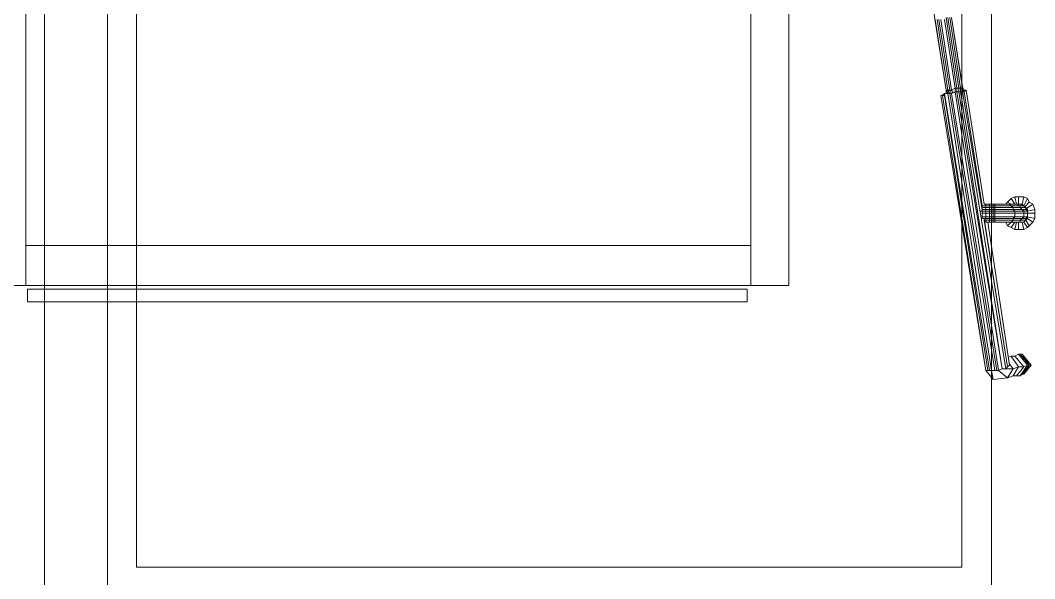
# Model space of a CAD drawing. Header units: inches. Extents: x 2013 to 15569, y -2551 to 2524.
# Drawn here: x 3736 to 3824.7, y 1940.5 to 1989.3 of the extents above; entities that cross this region are included whole.
import ezdxf

# ---------------------------------------------------------------- set-up
doc = ezdxf.new("R2010")
doc.units = ezdxf.units.IN
doc.header["$MEASUREMENT"] = 0
doc.layers.add('A-ELEV-PATT', color=8, linetype='Continuous', lineweight=18)
doc.layers.add('A-FURN', color=8, linetype='Continuous', lineweight=18)

msp = doc.modelspace()

# ---------------------------------------------------------------- linework, layer by layer
at = {"layer": 'A-ELEV-PATT'}
for p, q in [((3738.148, 1827.342), (3738.148, 2037.7)), ((3743.646, 1827.342), (3743.646, 2037.7)), ((3746.197, 1941.491), (3746.197, 2034.491)), ((3818.306, 1941.491), (3818.306, 2034.491))]:
    msp.add_line(p, q, dxfattribs=at)
at = {"layer": 'A-FURN'}
for p, q in [((3820.897, 2037.7), (3820.897, 1827.342)), ((3746.197, 1941.491), (3818.306, 1941.491))]:
    msp.add_line(p, q, dxfattribs=at)
at = {"layer": 'A-FURN', "lineweight": 0}
for p, q in [((3736.52, 1966.111), (3736.52, 2035.7)), ((3736.52, 2035.7), (3736.52, 1966.111)), ((3799.881, 2035.7), (3799.881, 1966.111)), ((3799.881, 1966.111), (3799.881, 2035.7)), ((3803.201, 1966.111), (3803.201, 2035.7)), ((3803.201, 2035.7), (3803.201, 1966.111)), ((3815.049, 1995.529), (3816.001, 1989.205)), ((3816.948, 1983.193), (3816.001, 1989.363)), ((3817.106, 1983.193), (3816.159, 1989.363)), ((3817.106, 1983.193), (3816.159, 1989.363)), ((3817.264, 1983.193), (3816.317, 1989.363)), ((3817.422, 1983.193), (3816.475, 1989.363)), ((3817.737, 1983.35), (3816.79, 1989.363)), ((3817.895, 1983.35), (3816.948, 1989.521)), ((3818.053, 1983.35), (3817.106, 1989.521)), ((3818.211, 1983.35), (3817.264, 1989.521)), ((3818.369, 1983.35), (3817.422, 1989.521)), ((3817.422, 1989.521), (3818.369, 1983.508)), ((3818.369, 1983.508), (3817.422, 1989.521)), ((3816.001, 1989.205), (3816.948, 1983.193)), ((3817.106, 1982.877), (3816.948, 1983.193)), ((3816.948, 1983.193), (3817.106, 1983.193)), ((3816.948, 1983.193), (3816.948, 1982.877)), ((3817.106, 1982.877), (3817.106, 1983.193)), ((3817.264, 1982.877), (3817.106, 1983.193)), ((3817.106, 1983.193), (3817.264, 1983.193)), ((3817.422, 1982.877), (3817.264, 1983.193)), ((3817.264, 1983.193), (3817.422, 1983.193)), ((3817.422, 1983.193), (3817.737, 1983.35)), ((3817.548, 1982.94), (3817.422, 1983.193)), ((3817.737, 1983.035), (3817.737, 1983.35)), ((3817.737, 1983.35), (3817.895, 1983.35)), ((3817.895, 1983.035), (3817.895, 1983.35)), ((3817.895, 1983.35), (3818.053, 1983.35)), ((3818.053, 1983.035), (3818.053, 1983.35)), ((3818.053, 1983.35), (3818.211, 1983.35)), ((3818.211, 1983.035), (3818.211, 1983.35)), ((3818.211, 1983.35), (3818.369, 1983.35)), ((3818.369, 1983.35), (3818.369, 1983.508)), ((3818.527, 1983.035), (3818.369, 1983.508)), ((3818.369, 1983.508), (3818.369, 1983.035)), ((3818.369, 1983.035), (3818.369, 1983.35)), ((3818.527, 1983.193), (3818.369, 1983.193)), ((3818.685, 1983.193), (3818.369, 1983.193)), ((3818.527, 1983.035), (3818.527, 1983.193)), ((3818.685, 1983.193), (3818.527, 1983.193)), ((3818.685, 1983.193), (3818.527, 1983.193)), ((3818.685, 1983.193), (3818.527, 1983.193)), ((3818.685, 1983.193), (3818.527, 1983.035)), ((3818.685, 1983.193), (3818.68, 1983.193)), ((3820.263, 1973.229), (3818.685, 1983.193)), ((3816.948, 1982.877), (3816.475, 1982.719)), ((3816.475, 1982.719), (3816.948, 1982.877)), ((3816.633, 1982.719), (3816.475, 1982.719)), ((3816.475, 1982.719), (3816.79, 1982.719)), ((3816.475, 1982.719), (3816.633, 1982.719)), ((3816.633, 1982.719), (3816.475, 1982.719)), ((3816.475, 1982.719), (3816.79, 1982.719)), ((3816.633, 1982.719), (3816.475, 1982.719)), ((3820.421, 1958.678), (3816.475, 1982.719)), ((3820.421, 1958.678), (3816.475, 1982.719)), ((3816.633, 1982.719), (3816.79, 1982.877)), ((3816.633, 1982.719), (3816.79, 1982.877)), ((3816.79, 1982.719), (3816.633, 1982.719)), ((3816.79, 1982.719), (3816.633, 1982.719)), ((3820.421, 1958.678), (3816.633, 1982.719)), ((3816.79, 1982.877), (3816.79, 1982.719)), ((3816.79, 1982.877), (3816.79, 1982.719)), ((3816.79, 1982.877), (3816.79, 1982.719)), ((3820.741, 1958.678), (3816.79, 1982.877)), ((3816.79, 1982.877), (3816.79, 1982.719)), ((3817.106, 1982.877), (3816.79, 1982.877)), ((3820.584, 1958.678), (3816.79, 1982.719)), ((3817.106, 1982.877), (3817.101, 1982.877)), ((3817.264, 1982.877), (3817.106, 1982.877)), ((3817.264, 1982.877), (3817.106, 1982.877)), ((3820.899, 1958.678), (3817.106, 1982.877)), ((3817.264, 1982.877), (3817.259, 1982.877)), ((3821.215, 1958.678), (3817.264, 1982.877)), ((3817.422, 1982.877), (3817.264, 1982.877)), ((3817.737, 1983.035), (3817.422, 1982.877)), ((3817.737, 1983.035), (3817.422, 1982.877)), ((3821.373, 1958.678), (3817.422, 1982.877)), ((3817.895, 1983.035), (3817.737, 1983.035)), ((3821.531, 1958.678), (3817.737, 1983.035)), ((3818.053, 1983.035), (3817.895, 1983.035)), ((3821.846, 1958.84), (3817.895, 1983.035)), ((3818.211, 1983.035), (3818.053, 1983.035)), ((3821.846, 1958.84), (3818.053, 1983.035)), ((3818.369, 1983.035), (3818.211, 1983.035)), ((3822.162, 1958.84), (3818.211, 1983.035)), ((3818.527, 1983.035), (3818.369, 1983.035)), ((3818.527, 1983.035), (3818.369, 1983.035)), ((3820.105, 1972.755), (3818.369, 1983.035)), ((3820.105, 1973.071), (3818.527, 1983.035)), ((3822.32, 1973.387), (3822.162, 1973.229)), ((3822.32, 1973.387), (3822.162, 1973.229)), ((3822.636, 1973.702), (3822.32, 1973.387)), ((3822.636, 1973.702), (3822.32, 1973.387)), ((3822.32, 1973.387), (3822.636, 1973.229)), ((3822.951, 1973.865), (3822.636, 1973.702)), ((3822.951, 1973.865), (3822.636, 1973.702)), ((3822.636, 1973.702), (3822.951, 1973.229)), ((3823.267, 1973.865), (3822.951, 1973.865)), ((3823.267, 1973.865), (3822.951, 1973.865)), ((3822.951, 1973.865), (3823.109, 1973.229)), ((3823.741, 1973.865), (3823.267, 1973.865)), ((3823.741, 1973.865), (3823.267, 1973.865)), ((3823.267, 1973.865), (3823.267, 1973.229)), ((3823.741, 1973.865), (3823.583, 1973.229)), ((3824.056, 1973.702), (3823.741, 1973.865)), ((3824.056, 1973.702), (3823.741, 1973.865)), ((3824.056, 1973.702), (3823.741, 1973.071)), ((3824.214, 1973.387), (3823.82, 1972.992)), ((3824.214, 1973.387), (3824.056, 1973.702)), ((3824.214, 1973.387), (3824.056, 1973.702)), ((3824.53, 1973.229), (3824.214, 1973.387)), ((3824.53, 1973.229), (3824.214, 1973.387)), ((3819.915, 1972.597), (3820.105, 1972.597)), ((3820.105, 1973.071), (3820.421, 1973.071)), ((3820.105, 1972.913), (3820.105, 1973.071)), ((3820.105, 1972.755), (3820.105, 1972.913)), ((3820.421, 1972.913), (3820.105, 1972.913)), ((3820.105, 1972.597), (3820.105, 1972.755)), ((3820.421, 1972.755), (3820.105, 1972.755)), ((3820.105, 1972.439), (3820.105, 1972.597)), ((3820.421, 1972.597), (3820.105, 1972.597)), ((3820.263, 1973.229), (3820.421, 1973.229)), ((3820.421, 1973.229), (3820.263, 1973.229)), ((3820.421, 1973.071), (3820.421, 1973.229)), ((3820.421, 1973.229), (3820.741, 1973.229)), ((3820.741, 1973.229), (3820.421, 1973.229)), ((3820.421, 1972.913), (3820.421, 1973.071)), ((3820.741, 1973.071), (3820.421, 1973.071)), ((3820.421, 1972.755), (3820.421, 1972.913)), ((3820.741, 1972.913), (3820.421, 1972.913)), ((3820.741, 1972.755), (3820.421, 1972.755)), ((3820.421, 1972.597), (3820.421, 1972.755)), ((3820.421, 1972.439), (3820.421, 1972.597)), ((3820.741, 1972.597), (3820.421, 1972.597)), ((3820.741, 1973.071), (3820.741, 1973.229)), ((3820.741, 1973.229), (3821.057, 1973.229)), ((3821.057, 1973.229), (3820.741, 1973.229)), ((3821.057, 1973.071), (3820.741, 1973.071)), ((3820.741, 1972.913), (3820.741, 1973.071)), ((3821.057, 1972.913), (3820.741, 1972.913)), ((3820.741, 1972.755), (3820.741, 1972.913)), ((3820.741, 1972.597), (3820.741, 1972.755)), ((3821.057, 1972.755), (3820.741, 1972.755)), ((3820.741, 1972.439), (3820.741, 1972.597)), ((3821.057, 1972.597), (3820.741, 1972.597)), ((3821.057, 1973.071), (3821.057, 1973.229)), ((3821.057, 1973.229), (3821.215, 1973.229)), ((3821.215, 1973.229), (3821.057, 1973.229)), ((3821.215, 1973.071), (3821.057, 1973.071)), ((3821.057, 1972.913), (3821.057, 1973.071)), ((3821.057, 1972.755), (3821.057, 1972.913)), ((3821.215, 1972.913), (3821.057, 1972.913)), ((3821.057, 1972.597), (3821.057, 1972.755)), ((3821.215, 1972.755), (3821.057, 1972.755)), ((3821.057, 1972.439), (3821.057, 1972.597)), ((3821.215, 1972.597), (3821.057, 1972.597)), ((3821.215, 1973.071), (3821.215, 1973.229)), ((3821.215, 1973.229), (3822.478, 1973.229)), ((3822.32, 1973.229), (3821.215, 1973.229)), ((3822.636, 1973.071), (3821.215, 1973.071)), ((3821.215, 1972.913), (3821.215, 1973.071)), ((3822.794, 1972.913), (3821.215, 1972.913)), ((3821.215, 1972.755), (3821.215, 1972.913)), ((3821.215, 1972.597), (3821.215, 1972.755)), ((3822.794, 1972.755), (3821.215, 1972.755)), ((3822.951, 1972.597), (3821.215, 1972.597)), ((3821.215, 1972.439), (3821.215, 1972.597)), ((3822.951, 1973.229), (3822.32, 1973.229)), ((3822.478, 1973.229), (3822.32, 1973.229)), ((3823.109, 1973.229), (3822.478, 1973.229)), ((3822.636, 1973.071), (3822.478, 1973.229)), ((3823.425, 1973.071), (3822.636, 1973.071)), ((3822.794, 1972.913), (3822.636, 1973.071)), ((3822.794, 1972.755), (3822.794, 1972.913)), ((3823.425, 1972.913), (3822.794, 1972.913)), ((3823.583, 1972.755), (3822.794, 1972.755)), ((3822.951, 1972.597), (3822.794, 1972.755)), ((3823.109, 1973.229), (3822.951, 1973.229)), ((3823.267, 1973.229), (3822.951, 1973.229)), ((3823.741, 1972.597), (3822.951, 1972.597)), ((3822.951, 1972.439), (3822.951, 1972.597)), ((3823.425, 1973.229), (3823.109, 1973.229)), ((3823.425, 1973.071), (3823.109, 1973.229)), ((3823.267, 1973.229), (3823.425, 1973.229)), ((3823.425, 1973.229), (3823.267, 1973.229)), ((3823.267, 1973.229), (3823.267, 1973.229)), ((3823.583, 1973.229), (3823.425, 1973.229)), ((3823.741, 1973.071), (3823.425, 1973.229)), ((3823.425, 1973.229), (3823.583, 1973.229)), ((3823.425, 1972.913), (3823.425, 1973.071)), ((3823.741, 1973.071), (3823.425, 1973.071)), ((3823.898, 1972.913), (3823.425, 1972.913)), ((3823.583, 1972.755), (3823.425, 1972.913)), ((3823.741, 1973.071), (3823.583, 1973.229)), ((3823.898, 1972.755), (3823.583, 1972.755)), ((3823.741, 1972.597), (3823.583, 1972.755)), ((3823.898, 1972.913), (3823.741, 1973.071)), ((3823.898, 1972.913), (3823.741, 1973.071)), ((3824.056, 1972.597), (3823.741, 1972.597)), ((3823.741, 1972.439), (3823.741, 1972.597)), ((3823.898, 1972.755), (3823.898, 1972.913)), ((3824.056, 1972.755), (3823.898, 1972.913)), ((3824.056, 1972.755), (3823.898, 1972.755)), ((3824.056, 1972.597), (3823.898, 1972.755)), ((3824.53, 1973.229), (3823.962, 1972.85)), ((3824.056, 1972.597), (3824.688, 1972.755)), ((3824.056, 1972.597), (3824.056, 1972.755)), ((3824.056, 1972.439), (3824.056, 1972.597)), ((3824.056, 1972.439), (3824.056, 1972.597)), ((3824.688, 1972.755), (3824.53, 1973.229)), ((3824.688, 1972.755), (3824.53, 1973.229)), ((3824.688, 1972.439), (3824.688, 1972.755)), ((3824.688, 1972.755), (3824.688, 1972.439)), ((3820.105, 1972.124), (3820.105, 1972.439)), ((3820.421, 1972.439), (3820.105, 1972.439)), ((3820.105, 1971.966), (3820.105, 1972.124)), ((3820.421, 1972.124), (3820.105, 1972.124)), ((3820.421, 1971.966), (3820.105, 1971.966)), ((3820.263, 1971.966), (3822.32, 1958.998)), ((3820.263, 1971.808), (3820.421, 1971.808)), ((3820.263, 1971.808), (3822.32, 1958.998)), ((3820.421, 1972.124), (3820.421, 1972.439)), ((3820.741, 1972.439), (3820.421, 1972.439)), ((3820.421, 1971.966), (3820.421, 1972.124)), ((3820.741, 1972.124), (3820.421, 1972.124)), ((3820.421, 1971.808), (3820.421, 1971.966)), ((3820.741, 1971.966), (3820.421, 1971.966)), ((3820.741, 1971.808), (3820.421, 1971.808)), ((3820.421, 1971.65), (3820.421, 1971.808)), ((3820.741, 1971.65), (3820.421, 1971.65)), ((3820.741, 1971.65), (3820.421, 1971.65)), ((3820.584, 1971.65), (3820.741, 1971.65)), ((3820.584, 1971.65), (3822.478, 1959.156)), ((3820.741, 1972.124), (3820.741, 1972.439)), ((3821.057, 1972.439), (3820.741, 1972.439)), ((3820.741, 1971.966), (3820.741, 1972.124)), ((3821.057, 1972.124), (3820.741, 1972.124)), ((3820.741, 1971.808), (3820.741, 1971.966)), ((3821.057, 1971.966), (3820.741, 1971.966)), ((3820.741, 1971.65), (3820.741, 1971.808)), ((3821.057, 1971.808), (3820.741, 1971.808)), ((3821.057, 1971.65), (3820.741, 1971.65)), ((3821.057, 1971.65), (3820.741, 1971.65)), ((3820.741, 1971.65), (3821.057, 1971.65)), ((3821.057, 1972.124), (3821.057, 1972.439)), ((3821.215, 1972.439), (3821.057, 1972.439)), ((3821.057, 1971.966), (3821.057, 1972.124)), ((3821.215, 1972.124), (3821.057, 1972.124)), ((3821.057, 1971.808), (3821.057, 1971.966)), ((3821.215, 1971.966), (3821.057, 1971.966)), ((3821.057, 1971.65), (3821.057, 1971.808)), ((3821.215, 1971.808), (3821.057, 1971.808)), ((3821.057, 1971.65), (3821.057, 1971.65)), ((3821.215, 1971.65), (3821.057, 1971.65)), ((3821.057, 1971.65), (3821.215, 1971.65)), ((3821.215, 1971.65), (3821.057, 1971.65)), ((3822.951, 1972.439), (3821.215, 1972.439)), ((3821.215, 1972.124), (3821.215, 1972.439)), ((3821.215, 1971.966), (3821.215, 1972.124)), ((3822.951, 1972.124), (3821.215, 1972.124)), ((3822.794, 1971.966), (3821.215, 1971.966)), ((3821.215, 1971.808), (3821.215, 1971.966)), ((3822.794, 1971.808), (3821.215, 1971.808)), ((3821.215, 1971.65), (3821.215, 1971.808)), ((3822.636, 1971.65), (3821.215, 1971.65)), ((3822.478, 1971.65), (3821.215, 1971.65)), ((3821.215, 1971.65), (3822.32, 1971.65)), ((3821.215, 1971.65), (3821.215, 1971.65)), ((3822.162, 1971.65), (3822.32, 1971.335)), ((3822.162, 1971.65), (3822.32, 1971.335)), ((3822.951, 1971.65), (3822.32, 1971.65)), ((3822.32, 1971.65), (3822.478, 1971.65)), ((3822.32, 1971.335), (3822.636, 1971.65)), ((3823.109, 1971.65), (3822.478, 1971.65)), ((3822.478, 1971.65), (3822.636, 1971.65)), ((3822.636, 1971.65), (3822.794, 1971.808)), ((3823.425, 1971.65), (3822.636, 1971.65)), ((3822.636, 1971.172), (3822.951, 1971.65)), ((3822.794, 1971.966), (3822.951, 1972.124)), ((3823.583, 1971.966), (3822.794, 1971.966)), ((3822.794, 1971.966), (3822.794, 1971.808)), ((3822.794, 1971.808), (3823.425, 1971.808)), ((3823.741, 1972.439), (3822.951, 1972.439)), ((3822.951, 1972.124), (3822.951, 1972.439)), ((3823.741, 1972.124), (3822.951, 1972.124)), ((3822.951, 1971.014), (3823.109, 1971.65)), ((3823.267, 1971.65), (3822.951, 1971.65)), ((3822.951, 1971.65), (3823.109, 1971.65)), ((3823.109, 1971.65), (3823.425, 1971.65)), ((3823.425, 1971.65), (3823.109, 1971.65)), ((3823.109, 1971.65), (3823.109, 1971.65)), ((3823.267, 1971.014), (3823.267, 1971.65)), ((3823.267, 1971.65), (3823.425, 1971.65)), ((3823.425, 1971.65), (3823.267, 1971.65)), ((3823.267, 1971.65), (3823.267, 1971.65)), ((3823.425, 1971.808), (3823.583, 1971.966)), ((3823.898, 1971.808), (3823.425, 1971.808)), ((3823.425, 1971.65), (3823.425, 1971.808)), ((3823.741, 1971.65), (3823.425, 1971.65)), ((3823.583, 1971.65), (3823.425, 1971.65)), ((3823.425, 1971.65), (3823.741, 1971.65)), ((3823.425, 1971.65), (3823.583, 1971.65)), ((3823.583, 1971.966), (3823.741, 1972.124)), ((3823.898, 1971.966), (3823.583, 1971.966)), ((3823.741, 1971.014), (3823.583, 1971.65)), ((3823.583, 1971.65), (3823.741, 1971.65)), ((3824.056, 1972.439), (3823.741, 1972.439)), ((3823.741, 1972.124), (3823.741, 1972.439)), ((3824.056, 1972.124), (3823.741, 1972.124)), ((3823.741, 1971.65), (3823.898, 1971.808)), ((3823.741, 1971.65), (3823.898, 1971.808)), ((3824.056, 1971.172), (3823.741, 1971.65)), ((3823.898, 1971.966), (3824.056, 1972.124)), ((3823.898, 1971.808), (3823.898, 1971.966)), ((3823.898, 1971.808), (3824.056, 1971.966)), ((3824.056, 1971.966), (3823.898, 1971.966)), ((3824.214, 1971.335), (3823.898, 1971.808)), ((3824.688, 1972.439), (3824.056, 1972.439)), ((3824.056, 1972.124), (3824.056, 1972.439)), ((3824.056, 1972.124), (3824.056, 1972.439)), ((3824.688, 1971.966), (3824.056, 1972.124)), ((3824.056, 1971.966), (3824.056, 1972.124)), ((3824.53, 1971.65), (3824.056, 1971.966)), ((3824.53, 1971.65), (3824.214, 1971.335)), ((3824.214, 1971.335), (3824.53, 1971.65)), ((3824.53, 1971.65), (3824.688, 1971.966)), ((3824.688, 1971.966), (3824.53, 1971.65)), ((3824.688, 1971.966), (3824.688, 1972.439)), ((3824.688, 1972.439), (3824.688, 1971.966)), ((3822.32, 1971.335), (3822.636, 1971.172)), ((3822.32, 1971.335), (3822.636, 1971.172)), ((3822.636, 1971.172), (3822.951, 1971.014)), ((3822.951, 1971.014), (3822.636, 1971.172)), ((3822.951, 1971.014), (3823.267, 1971.014)), ((3823.267, 1971.014), (3822.951, 1971.014)), ((3823.267, 1971.014), (3823.741, 1971.014)), ((3823.741, 1971.014), (3823.267, 1971.014)), ((3824.056, 1971.172), (3823.741, 1971.014)), ((3823.741, 1971.014), (3824.056, 1971.172)), ((3824.214, 1971.335), (3824.056, 1971.172)), ((3824.056, 1971.172), (3824.214, 1971.335)), ((3736.52, 1969.593), (3736.52, 1966.111)), ((3799.881, 1969.593), (3736.52, 1969.593)), ((3736.52, 1966.111), (3736.52, 1969.593)), ((3736.52, 1969.593), (3799.881, 1969.593)), ((3736.52, 1966.111), (3733.201, 1966.111)), ((3733.201, 1966.111), (3736.52, 1966.111)), ((3736.52, 1966.111), (3799.881, 1966.111)), ((3799.881, 1966.111), (3736.52, 1966.111)), ((3736.52, 1966.111), (3736.52, 1966.111)), ((3736.678, 1965.795), (3736.678, 1964.69)), ((3799.565, 1965.795), (3736.678, 1965.795)), ((3736.678, 1964.69), (3736.678, 1965.795)), ((3736.678, 1965.795), (3799.565, 1965.795)), ((3799.565, 1965.795), (3799.565, 1964.69)), ((3799.565, 1964.69), (3799.565, 1965.795)), ((3803.201, 1966.111), (3799.881, 1966.111)), ((3799.881, 1966.111), (3803.201, 1966.111)), ((3799.565, 1964.69), (3736.678, 1964.69)), ((3736.678, 1964.69), (3736.678, 1964.69)), ((3736.678, 1964.69), (3799.565, 1964.69)), ((3822.951, 1959.945), (3823.267, 1960.103)), ((3824.056, 1959.156), (3823.267, 1960.103)), ((3823.267, 1960.103), (3823.425, 1960.103)), ((3824.214, 1959.156), (3823.425, 1960.103)), ((3823.425, 1960.103), (3823.583, 1960.103)), ((3824.214, 1959.156), (3823.583, 1960.103)), ((3823.583, 1960.103), (3824.372, 1959.156)), ((3822.478, 1959.156), (3822.32, 1958.998)), ((3822.636, 1959.945), (3822.378, 1959.816)), ((3822.458, 1959.288), (3822.794, 1958.84)), ((3823.267, 1958.998), (3822.636, 1959.945)), ((3822.636, 1959.945), (3822.951, 1959.945)), ((3823.741, 1958.998), (3822.951, 1959.945)), ((3823.425, 1958.204), (3824.056, 1959.156)), ((3823.583, 1958.362), (3824.214, 1959.156)), ((3823.741, 1958.362), (3824.214, 1959.156)), ((3824.372, 1959.156), (3823.741, 1958.362)), ((3823.741, 1958.998), (3824.056, 1959.156)), ((3824.056, 1959.156), (3824.214, 1959.156)), ((3824.214, 1959.156), (3824.372, 1959.156)), ((3820.421, 1958.678), (3820.416, 1958.678)), ((3820.421, 1958.678), (3821.057, 1957.888)), ((3820.421, 1958.678), (3820.584, 1958.678)), ((3820.584, 1958.678), (3820.741, 1958.678)), ((3820.741, 1958.678), (3820.899, 1958.678)), ((3821.057, 1957.888), (3820.899, 1958.678)), ((3820.899, 1958.678), (3821.215, 1958.678)), ((3821.215, 1958.678), (3821.373, 1958.678)), ((3821.373, 1958.678), (3821.531, 1958.678)), ((3821.531, 1958.678), (3821.846, 1958.84)), ((3822.32, 1958.046), (3821.531, 1958.678)), ((3821.846, 1958.84), (3821.842, 1958.84)), ((3822.162, 1958.84), (3821.846, 1958.84)), ((3822.32, 1958.998), (3822.162, 1958.84)), ((3822.794, 1958.84), (3822.162, 1958.84)), ((3822.32, 1958.046), (3822.794, 1958.84)), ((3822.794, 1958.204), (3823.267, 1958.998)), ((3822.794, 1958.84), (3823.267, 1958.998)), ((3823.109, 1958.204), (3823.741, 1958.998)), ((3823.267, 1958.998), (3823.741, 1958.998)), ((3823.425, 1958.204), (3823.583, 1958.362)), ((3823.583, 1958.362), (3823.741, 1958.362)), ((3823.741, 1958.362), (3823.741, 1958.362)), ((3821.057, 1957.888), (3822.32, 1958.046)), ((3822.794, 1958.204), (3822.32, 1958.046)), ((3822.794, 1958.204), (3823.109, 1958.204)), ((3823.109, 1958.204), (3823.425, 1958.204))]:
    msp.add_line(p, q, dxfattribs=at)

doc.saveas('drawing.dxf')
